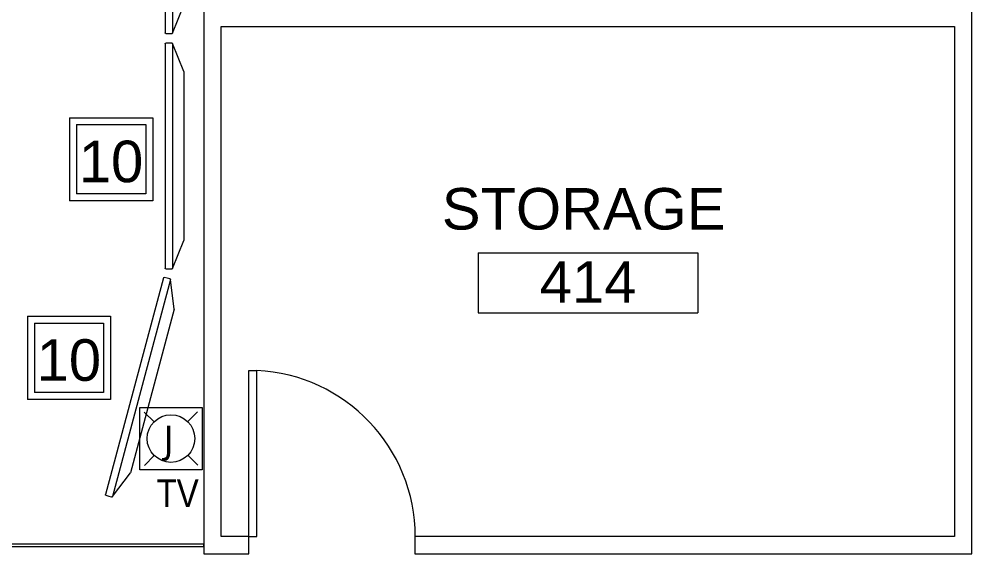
# Model space of a CAD drawing. Header units: inches. Extents: x 1 to 4333, y -575 to 1753.
# Drawn here: x 2650.6 to 2857.2, y 366.1 to 482 of the extents above; entities that cross this region are included whole.
import ezdxf

# ---------------------------------------------------------------- set-up
doc = ezdxf.new("R2010")
doc.units = ezdxf.units.IN
doc.header["$MEASUREMENT"] = 0
for name, color, linetype, lineweight in [('A-ANNO-NOTE', 131, 'Continuous', 20), ('A-AREA-IDEN', 2, 'Continuous', 20), ('A-DOOR', 31, 'Continuous', 13), ('A-GLAZ-CURT', 52, 'Continuous', 9), ('E-ELEC-FIXT-IDEN', 2, 'Continuous', 9), ('I-WALL', 2, 'Continuous', 13), ('Q-SPCQ', 91, 'Continuous', 9)]:
    doc.layers.add(name, color=color, linetype=linetype, lineweight=lineweight)
doc.styles.add('Arial', font='arial.ttf', dxfattribs={"height": 9})
doc.styles.add('Arial_2', font='arial.ttf', dxfattribs={"width": 0.85, "height": 6})
doc.styles.add('Tahoma', font='tahoma.ttf', dxfattribs={"height": 6})

# ---------------------------------------------------------------- blocks, each defined once
blk = doc.blocks.new('SPEC-EQUIP-TV - 55_ LCD-2537516-New Construction - Tel_Data_Elec Plan')
at = {"layer": 'Q-SPCQ'}
for p, q in [((24.32, 0), (-24.32, 0)), ((-24.45, -0.12), (-24.45, -0.75)), ((-24.45, -0.75), (-24.45, -1.37)), ((-24.35, -1.57), (-18.34, -4)), ((24.35, -1.57), (-24.35, -1.57)), ((18.34, -4), (24.35, -1.57)), ((24.45, -0.75), (24.45, -0.12)), ((24.45, -1.37), (24.45, -0.75)), ((18.34, -4), (-18.34, -4))]:
    blk.add_line(p, q, dxfattribs=at)
for points, knots in [([(-24.45, -0.12), (-24.45, -0.11), (-24.45, -0.1), (-24.44, -0.08), (-24.43, -0.06), (-24.43, -0.05), (-24.42, -0.04), (-24.41, -0.03), (-24.4, -0.03), (-24.39, -0.02), (-24.38, -0.01), (-24.37, -0.01), (-24.35, 0), (-24.34, 0), (-24.32, 0)], [0, 0, 0, 0, 0.166667, 0.25, 0.333333, 0.416667, 0.458333, 0.5, 0.583333, 0.666667, 0.708333, 0.75, 0.833333, 1, 1, 1, 1]), ([(24.32, 0), (24.34, 0), (24.35, 0), (24.37, -0.01), (24.38, -0.02), (24.39, -0.02), (24.4, -0.03), (24.41, -0.03), (24.42, -0.04), (24.43, -0.05), (24.43, -0.06), (24.44, -0.08), (24.45, -0.1), (24.45, -0.11), (24.45, -0.12)], [-1, -1, -1, -1, -0.833333, -0.75, -0.666667, -0.625, -0.583333, -0.5, -0.458333, -0.416667, -0.333333, -0.25, -0.166667, 0, 0, 0, 0]), ([(-24.45, -1.37), (-24.45, -1.38), (-24.45, -1.41), (-24.44, -1.44), (-24.43, -1.46), (-24.42, -1.48), (-24.42, -1.49), (-24.41, -1.5), (-24.41, -1.51), (-24.4, -1.52), (-24.39, -1.53), (-24.38, -1.54), (-24.37, -1.56), (-24.35, -1.57), (-24.35, -1.57)], [0, 0, 0, 0, 0.125, 0.25, 0.375, 0.4375, 0.5, 0.53125, 0.5625, 0.625, 0.6875, 0.75, 0.875, 1, 1, 1, 1]), ([(24.35, -1.57), (24.35, -1.57), (24.37, -1.56), (24.38, -1.54), (24.39, -1.53), (24.4, -1.52), (24.41, -1.51), (24.42, -1.49), (24.42, -1.48), (24.43, -1.47), (24.44, -1.45), (24.44, -1.43), (24.45, -1.41), (24.45, -1.38), (24.45, -1.37)], [0, 0, 0, 0, 0.125, 0.25, 0.3125, 0.375, 0.4375, 0.5, 0.5625, 0.625, 0.6875, 0.75, 0.875, 1, 1, 1, 1])]:
    blk.add_open_spline(points, degree=3, knots=knots, dxfattribs=at)
blk = doc.blocks.new('System Panel - Glazed-2722083-New Construction - Tel_Data_Elec Plan')
at = {"layer": 'A-GLAZ-CURT', "color": 10, "lineweight": 20}
for p, q in [((141.9375, 0.25), (-141.9375, 0.25)), ((-141.9375, 0.25), (-141.9375, -0.25)), ((-141.9375, -0.25), (141.9375, -0.25))]:
    blk.add_line(p, q, dxfattribs=at)
blk = doc.blocks.new('Single-Flush - 36_ x 96_-2393538-New Construction - Tel_Data_Elec Plan')
at = {"layer": 'A-DOOR', "color": 10, "lineweight": 20}
for p, q in [((16.25, -1.87), (16.25, -37.9)), ((18, -1.87), (16.25, -1.87)), ((18, -1.87), (18, -37.9)), ((18, -37.9), (16.25, -37.9))]:
    blk.add_line(p, q, dxfattribs=at)
at = {"layer": 'A-DOOR', "lineweight": 9}
blk.add_arc((18, -1.87), 36.07, 180, 267.2188, dxfattribs=at)
blk = doc.blocks.new('FORM Room Tag - Name _ Number-2260771-New Construction - Tel_Data_Elec Plan')
at = {"layer": 'A-AREA-IDEN'}
for p, q in [((-0.2444, -0.0231), (-0.2444, -0.1589)), ((-0.2444, -0.0231), (0.2515, -0.0231)), ((0.2515, -0.0231), (0.2515, -0.1589)), ((-0.2444, -0.1589), (0.2515, -0.1589))]:
    blk.add_line(p, q, dxfattribs=at)
blk = doc.blocks.new('FORM Equipment_Fixture Tag - Square-214315-New Construction - Tel_Data_Elec Plan')
at = {"layer": 'A-ANNO-NOTE'}
for p, q in [((-0.09375, 0.09375), (0.09375, 0.09375)), ((-0.09375, 0.09375), (0.09375, 0.09375)), ((-0.09375, 0.09375), (0.09375, 0.09375)), ((-0.09375, 0.09375), (-0.09375, -0.09375)), ((0.09375, 0.09375), (0.09375, -0.09375)), ((-0.078125, 0.078125), (-0.078125, -0.078125)), ((-0.078125, 0.078125), (0.078125, 0.078125)), ((0.078125, 0.078125), (0.078125, -0.078125)), ((0.078125, -0.078125), (-0.078125, -0.078125)), ((0.09375, -0.09375), (-0.09375, -0.09375))]:
    blk.add_line(p, q, dxfattribs=at)

msp = doc.modelspace()

# ---------------------------------------------------------------- linework, layer by layer
at = {"layer": 'A-ANNO-NOTE'}
for p, q in [((2676.78, 397.82), (2690.28, 397.82)), ((2676.78, 384.32), (2676.78, 397.82)), ((2679.85, 394.68), (2677.73, 396.8)), ((2687.15, 394.74), (2689.27, 396.87)), ((2690.28, 397.82), (2690.28, 384.32)), ((2679.92, 387.39), (2677.79, 385.26)), ((2687.21, 387.45), (2689.34, 385.33)), ((2690.28, 384.32), (2676.78, 384.32))]:
    msp.add_line(p, q, dxfattribs=at)
msp.add_circle((2683.53, 391.07), 5.16, dxfattribs=at)
at = {"layer": 'I-WALL', "color": 10, "lineweight": 20}
for p, q in [((2690.66, 514.07), (2690.66, 366.07)), ((2857.16, 366.07), (2857.16, 484.12)), ((2694.41, 480.37), (2853.41, 480.37)), ((2694.41, 369.82), (2694.41, 480.37)), ((2853.41, 480.37), (2853.41, 369.82)), ((2700.41, 369.82), (2694.41, 369.82)), ((2700.41, 366.07), (2700.41, 369.82)), ((2853.41, 369.82), (2736.41, 369.82)), ((2736.41, 369.82), (2736.41, 366.07)), ((2690.66, 366.07), (2700.41, 366.07)), ((2736.41, 366.07), (2857.16, 366.07))]:
    msp.add_line(p, q, dxfattribs=at)

# ---------------------------------------------------------------- block references
at = {"layer": 'A-ANNO-NOTE', "xscale": 96, "yscale": 96, "zscale": 96}
for p in [(2670.56, 451.61), (2661.41, 408.57)]:
    msp.add_blockref('FORM Equipment_Fixture Tag - Square-214315-New Construction - Tel_Data_Elec Plan', p, dxfattribs=at)
at = {"layer": 'A-AREA-IDEN', "xscale": 95.99999999999994, "yscale": 95.99999999999994, "zscale": 95.99999999999994}
msp.add_blockref('FORM Room Tag - Name _ Number-2260771-New Construction - Tel_Data_Elec Plan', (2773.61, 433.54), dxfattribs=at)
at = {"layer": 'A-DOOR', "rotation": 180}
msp.add_blockref('Single-Flush - 36_ x 96_-2393538-New Construction - Tel_Data_Elec Plan', (2718.41, 367.94), dxfattribs=at)
at = {"layer": 'A-GLAZ-CURT', "rotation": 180}
msp.add_blockref('System Panel - Glazed-2722083-New Construction - Tel_Data_Elec Plan', (2548.72, 367.94), dxfattribs=at)
at = {"layer": 'Q-SPCQ'}
for p, rotation in [((2682.28, 503.31), 89.99999999999955), ((2682.28, 452.31), 89.99999999999955), ((2675.64, 402.42), 74.99999999999957)]:
    msp.add_blockref('SPEC-EQUIP-TV - 55_ LCD-2537516-New Construction - Tel_Data_Elec Plan', p, dxfattribs=dict(at, rotation=rotation))

# ---------------------------------------------------------------- texts
at = {"layer": 'A-ANNO-NOTE', "lineweight": 9, "attachment_point": 1}
for s, insert, char_height, width, style in [('10', (2663.54, 455.63), 9, 16.968, 'Arial'), ('10', (2654.4, 412.59), 9, 16.968, 'Arial'), ('J', (2681.98, 393.84), 6, 3.939, 'Tahoma')]:
    msp.add_mtext(s, dxfattribs=dict(at, insert=insert, char_height=char_height, width=width, style=style))
at = {"layer": 'A-AREA-IDEN', "lineweight": 9, "char_height": 9, "attachment_point": 1, "style": 'Arial'}
for s, insert, width in [('STORAGE', (2742.25, 445.37), 75.75), ('414', (2763.46, 429.49), 25.452)]:
    msp.add_mtext(s, dxfattribs=dict(at, insert=insert, width=width))
at = {"layer": 'E-ELEC-FIXT-IDEN', "insert": (2680.43, 382.22), "char_height": 6, "width": 11.3322, "attachment_point": 1, "style": 'Arial_2'}
msp.add_mtext('TV', dxfattribs=at)

doc.saveas('drawing.dxf')
